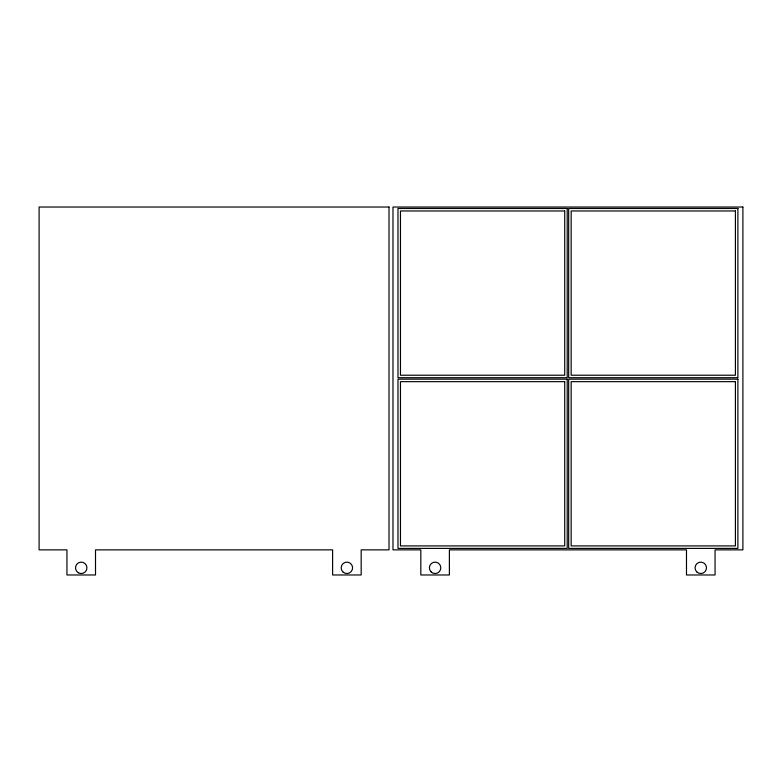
<?xml version="1.0" encoding="UTF-8"?>
<svg xmlns="http://www.w3.org/2000/svg" width="782" height="782" viewBox="0 0 782 782"><rect width="100%" height="100%" fill="white"/><g stroke="black" fill="none" stroke-linecap="round" stroke-linejoin="round"><path stroke-width="1.17" d="M389.016 207.025L39.1 207.025L39.1 549.863L66.939 549.863L66.939 574.975L95.512 574.975L95.512 549.863L332.614 549.863L332.614 574.975L361.176 574.975L361.176 549.863L389.016 549.863L389.016 207.025M742.9 207.025L392.984 207.025L392.984 549.863L420.824 549.863L420.824 574.975L449.386 574.975L449.386 549.863L686.488 549.863L686.488 574.975L715.061 574.975L715.061 549.863L742.9 549.863L742.9 207.025M567.204 208.481L397.979 208.481L397.979 377.706L567.204 377.706L567.204 208.481M737.895 208.481L568.67 208.481L568.67 377.706L737.895 377.706L737.895 208.481M564.721 210.964L400.462 210.964L400.462 375.223L564.721 375.223L564.721 210.964M735.412 210.964L571.153 210.964L571.153 375.223L735.412 375.223L735.412 210.964M567.204 379.172L397.979 379.172L397.979 548.397L567.204 548.397L567.204 379.172M737.895 379.172L568.67 379.172L568.67 548.397L737.895 548.397L737.895 379.172M564.721 381.655L400.462 381.655L400.462 545.914L564.721 545.914L564.721 381.655M735.412 381.655L571.153 381.655L571.153 545.914L735.412 545.914L735.412 381.655M78.366 572.786A5.709 5.709 0 0 0 86.939 567.84A5.709 5.709 0 0 0 78.366 562.893A5.709 5.709 0 0 0 78.366 572.786M342.848 571.877A5.709 5.709 0 0 0 352.408 569.316A5.709 5.709 0 0 0 345.419 562.317A5.709 5.709 0 0 0 342.848 571.877M696.733 571.877A5.709 5.709 0 0 0 706.293 569.316A5.709 5.709 0 0 0 699.294 562.317A5.709 5.709 0 0 0 696.733 571.877M431.068 571.877A5.709 5.709 0 0 0 440.628 569.316A5.709 5.709 0 0 0 433.629 562.317A5.709 5.709 0 0 0 431.068 571.877"/></g></svg>
